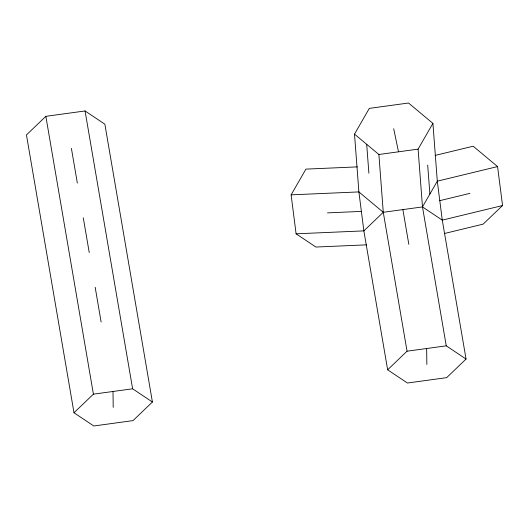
<?xml version="1.0" encoding="UTF-8"?>
<svg xmlns="http://www.w3.org/2000/svg" width="529" height="529" viewBox="0 0 529 529"><rect width="100%" height="100%" fill="white"/><g stroke="black" fill="none" stroke-linecap="round" stroke-linejoin="round"><path stroke-width="0.79" d="M366.518 244.848L315.892 247.043L296.095 233.818L291.115 194.851L305.927 169.115L357.366 166.886M354.503 134.128L369.315 108.385L408.52 103.016L432.914 123.383L437.298 181.176L442.277 220.137L466.056 359.059L446.641 377.653L407.436 383.022L387.645 369.797L363.866 230.882L358.887 191.915L354.503 134.128L378.89 154.494L383.274 212.288L407.052 351.203L387.645 369.797M466.056 359.059L446.258 345.834L422.479 206.918L418.095 149.125L432.914 123.383M296.095 233.818L363.866 230.882L383.274 212.288L422.479 206.918L437.298 181.176L497.571 166.575L502.55 205.536L483.142 224.131L444.281 233.547M45.858 116.327L26.45 134.921L74 412.759L93.798 425.984L133.004 420.615L152.412 402.02L104.861 124.183L85.063 110.958L45.858 116.327L93.408 394.165L74 412.759M435.109 155.427L473.177 146.209L497.571 166.575M439.784 200.656L469.924 193.356M502.55 205.536L442.277 220.137L422.479 206.918M378.89 154.494L418.095 149.125M93.408 394.165L132.614 388.795L152.412 402.02M407.052 351.203L446.258 345.834M291.115 194.851L358.887 191.915L383.274 212.288M327.491 212.87L361.373 211.402M393.708 128.752L398.496 151.81M402.88 209.603L408.824 244.332M85.063 110.958L132.614 388.795M71.402 148.371L77.346 183.1M83.291 217.836L89.236 252.564M95.18 287.293L101.125 322.022M427.696 165.154L429.892 194.044M366.696 144.311L368.885 173.208M426.652 348.518L426.85 364.428M113.008 391.48L113.206 407.39"/></g></svg>
